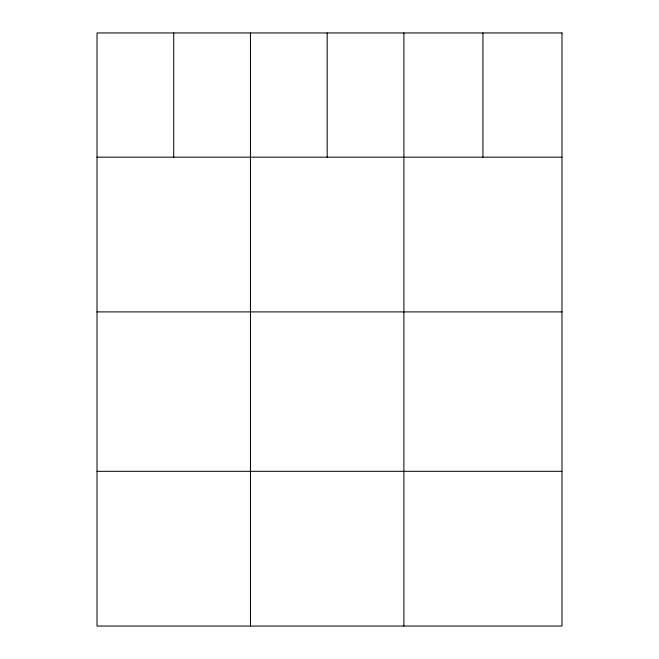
<?xml version="1.0" encoding="UTF-8"?>
<svg xmlns="http://www.w3.org/2000/svg" width="659" height="659" viewBox="0 0 659 659"><rect width="100%" height="100%" fill="white"/><g stroke="black" fill="none" stroke-linecap="round" stroke-linejoin="round"><path stroke-width="0.99" d="M97.013 157.172L561.987 157.172M97.013 311.905L561.987 311.905M97.013 471.317L561.987 471.317M482.94 32.95L482.94 157.172M403.893 32.95L403.893 626.05M327.177 32.95L327.177 157.172M250.453 32.95L250.453 626.05M173.737 32.95L173.737 157.172M561.987 32.95L97.013 32.95L97.013 626.05L561.987 626.05L561.987 32.95"/></g></svg>
